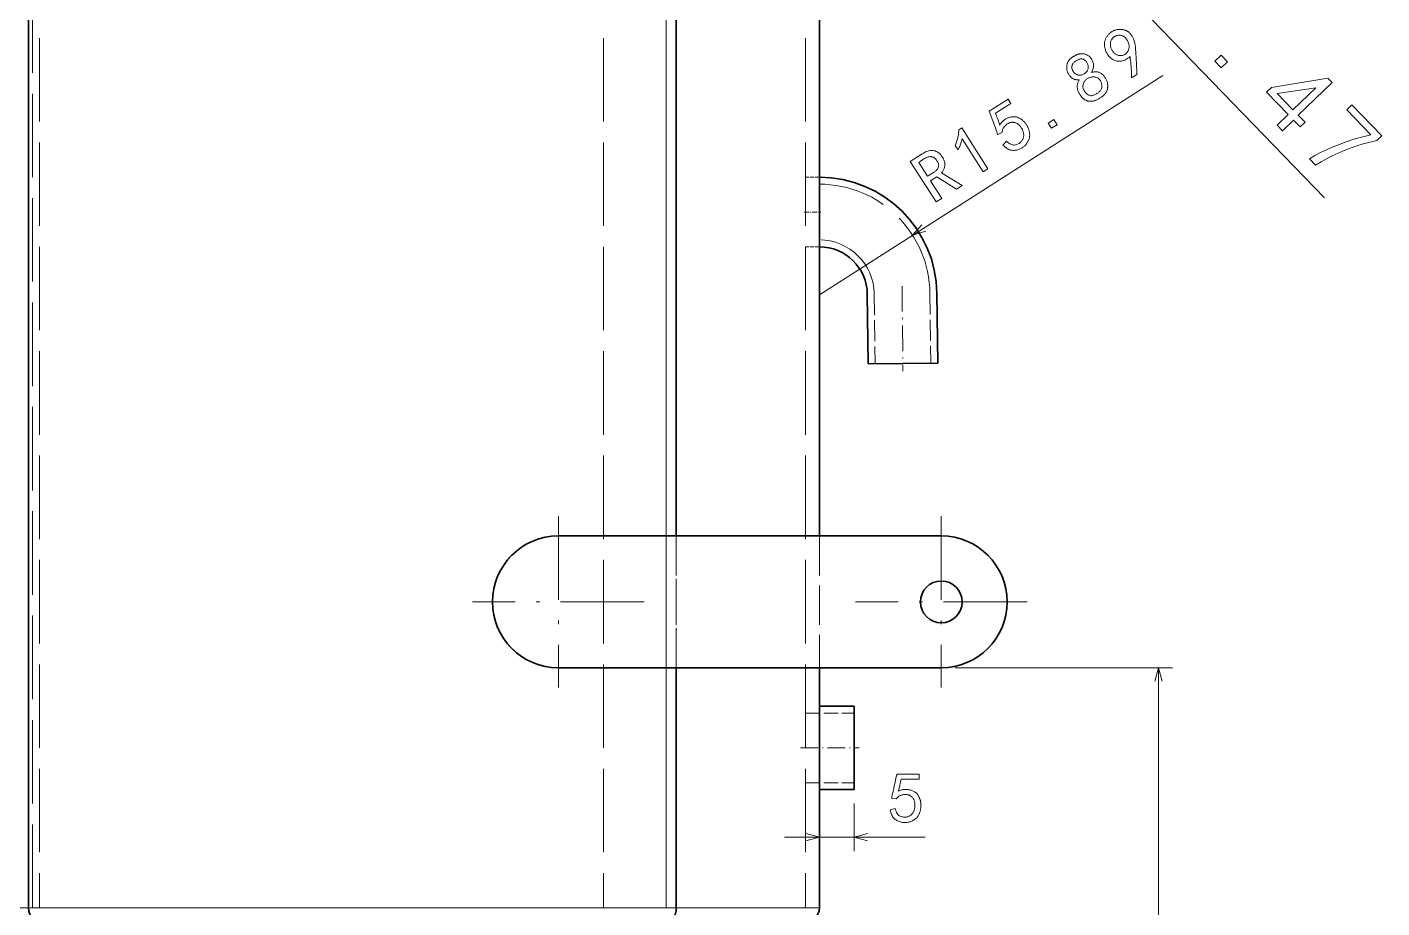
# Model space of a CAD drawing. Extents: x 28 to 1105, y 59 to 824.
# Drawn here: x 471.3 to 665.9, y 574.5 to 701.1 of the extents above; entities that cross this region are included whole.
import ezdxf

# ---------------------------------------------------------------- set-up
doc = ezdxf.new("R2010")
doc.units = 0
doc.linetypes.add('DASHDOT', pattern=[18.5, 12, -3, 0.5, -3])
doc.linetypes.add('DASHED', pattern=[15, 12, -3])

msp = doc.modelspace()

# ---------------------------------------------------------------- linework, layer by layer
at = {"color": 7, "lineweight": 35}
for p, q in [((585.07, 776.54), (585.07, 627.99)), ((564.51, 774.54), (564.51, 627.99)), ((471.48, 574.54), (471.48, 772.95)), ((591.96, 662.73), (592.07, 652.73)), ((601.96, 662.83), (602.07, 652.83)), ((592.07, 652.73), (602.07, 652.83)), ((602.59, 627.99), (547.59, 627.99)), ((547.59, 609.05), (602.59, 609.05)), ((564.51, 609.05), (564.51, 574.54)), ((585.07, 609.05), (585.07, 574.54)), ((585.07, 603.54), (590.07, 603.54)), ((590.07, 591.54), (590.07, 603.54)), ((585.07, 591.54), (590.07, 591.54))]:
    msp.add_line(p, q, dxfattribs=at)
at = {"color": 7, "linetype": 'DASHED', "lineweight": 13}
for p, q in [((472.07, 574.54), (472.07, 774.54)), ((473.07, 774.54), (473.07, 574.54)), ((554.07, 774.54), (554.07, 574.54)), ((563.07, 774.54), (563.07, 574.54)), ((563.07, 574.54), (563.07, 774.54)), ((583.07, 774.54), (583.07, 574.54)), ((564.51, 627.99), (564.51, 724.05)), ((564.51, 574.54), (564.51, 609.05)), ((443.07, 574.54), (564.51, 574.54)), ((443.07, 574.54), (473.07, 574.54)), ((554.07, 574.54), (472.07, 574.54)), ((563.07, 574.54), (473.07, 574.54)), ((563.07, 574.54), (583.07, 574.54)), ((564.51, 574.54), (585.07, 574.54))]:
    msp.add_line(p, q, dxfattribs=at)
at = {"color": 7, "lineweight": 13}
for p, q in [((602.59, 733.52), (657.64, 676.58)), ((585.07, 662.65), (634.43, 694.18)), ((604.59, 609.05), (635.79, 609.05)), ((633.79, 539.37), (633.79, 609.05)), ((590.07, 589.54), (590.07, 582.7)), ((580.07, 584.7), (600.25, 584.7)), ((441.07, 574.54), (471.48, 574.54)), ((471.48, 574.54), (564.51, 574.54)), ((564.51, 574.54), (585.07, 574.54))]:
    msp.add_line(p, q, dxfattribs=at)
at = {"color": 7, "linetype": 'DASHED', "lineweight": 13, "ltscale": 0.05}
for p, q in [((585.07, 679.54), (583.07, 679.54)), ((585.07, 669.54), (583.07, 669.54))]:
    msp.add_line(p, q, dxfattribs=at)
at = {"color": 7, "linetype": 'DASHED', "lineweight": 13, "ltscale": 0.25}
for p, q in [((585.06, 669.54), (585.05, 679.54)), ((600.96, 662.82), (601.07, 652.82))]:
    msp.add_line(p, q, dxfattribs=at)
at = {"color": 7, "linetype": 'DASHDOT', "lineweight": 13, "ltscale": 0.060001}
msp.add_line((582.87, 674.54), (585.27, 674.54), dxfattribs=at)
at = {"color": 7, "linetype": 'DASHDOT', "lineweight": 13, "ltscale": 0.306382}
msp.add_line((596.95, 663.91), (597.08, 651.65), dxfattribs=at)
at = {"color": 7, "linetype": 'DASHED', "lineweight": 13, "ltscale": 0.249999}
msp.add_line((592.96, 662.74), (593.07, 652.74), dxfattribs=at)
at = {"color": 7, "linetype": 'DASHDOT', "lineweight": 13}
for p, q in [((547.59, 630.83), (547.59, 606.2)), ((602.59, 630.83), (602.59, 606.2)), ((559.9, 618.52), (535.27, 618.52)), ((614.9, 618.52), (590.27, 618.52))]:
    msp.add_line(p, q, dxfattribs=at)
at = {"color": 7, "linetype": 'DASHED', "lineweight": 13, "ltscale": 0.473604}
for p, q in [((564.51, 627.99), (564.51, 609.05)), ((564.51, 609.05), (564.51, 627.99)), ((585.07, 627.99), (585.07, 609.05))]:
    msp.add_line(p, q, dxfattribs=at)
at = {"color": 7, "linetype": 'DASHED', "lineweight": 13, "ltscale": 0.175}
for p, q in [((583.07, 602.54), (590.07, 602.54)), ((583.07, 592.54), (590.07, 592.54))]:
    msp.add_line(p, q, dxfattribs=at)
at = {"color": 7, "linetype": 'DASHDOT', "lineweight": 13, "ltscale": 0.210001}
msp.add_line((582.37, 597.54), (590.77, 597.54), dxfattribs=at)
at = {"color": 7, "lineweight": 13}
for points in [[(629.93, 693.82), (629.92, 694.17), (629.9, 694.5), (629.89, 694.83), (629.87, 695.15), (629.84, 695.46), (629.82, 695.76), (629.79, 696.06), (629.76, 696.34), (629.73, 696.62), (629.7, 696.89), (629.55, 696.76), (629.39, 696.65), (629.24, 696.54), (629.08, 696.46), (628.93, 696.38), (628.77, 696.32), (628.61, 696.27), (628.46, 696.24), (628.3, 696.22), (628.14, 696.21), (627.99, 696.21), (627.84, 696.23), (627.69, 696.26), (627.55, 696.29), (627.42, 696.34), (627.29, 696.4), (627.17, 696.47), (627.06, 696.55), (626.94, 696.64), (626.84, 696.75), (626.74, 696.85), (626.65, 696.96), (626.56, 697.07), (626.48, 697.18), (626.41, 697.29), (626.35, 697.41), (626.29, 697.52), (626.23, 697.63), (626.19, 697.75), (626.15, 697.86), (626.12, 697.98), (626.09, 698.09), (626.06, 698.21), (626.05, 698.32), (626.03, 698.43), (626.03, 698.54), (626.03, 698.64), (626.03, 698.75), (626.04, 698.85), (626.05, 698.96), (626.07, 699.06), (626.09, 699.15), (626.12, 699.25), (626.16, 699.34), (626.19, 699.44), (626.24, 699.53), (626.29, 699.61), (626.34, 699.7), (626.4, 699.78), (626.46, 699.86), (626.52, 699.94), (626.59, 700.01), (626.65, 700.08), (626.72, 700.15), (626.78, 700.21), (626.84, 700.27), (626.91, 700.33), (626.97, 700.38), (627.04, 700.42), (627.1, 700.47), (627.17, 700.51), (627.24, 700.54), (627.31, 700.58), (627.38, 700.61), (627.45, 700.64), (627.53, 700.67), (627.61, 700.69), (627.69, 700.72), (627.77, 700.74), (627.86, 700.76), (627.94, 700.77), (628.03, 700.78), (628.11, 700.79), (628.2, 700.79), (628.29, 700.79), (628.38, 700.79), (628.46, 700.78), (628.55, 700.77), (628.64, 700.76), (628.73, 700.74), (628.82, 700.72), (628.9, 700.69), (628.98, 700.67), (629.06, 700.64), (629.14, 700.61), (629.21, 700.57), (629.28, 700.54), (629.34, 700.5), (629.41, 700.46), (629.46, 700.41), (629.52, 700.37), (629.58, 700.32), (629.64, 700.26), (629.7, 700.2), (629.75, 700.13), (629.81, 700.06), (629.87, 699.98), (629.93, 699.9), (629.99, 699.82), (630.05, 699.73), (630.1, 699.63), (630.16, 699.53), (630.21, 699.41), (630.25, 699.29), (630.3, 699.15), (630.34, 699.01), (630.37, 698.85), (630.4, 698.69), (630.43, 698.52), (630.46, 698.34), (630.48, 698.13), (630.5, 697.88), (630.53, 697.58), (630.55, 697.24), (630.57, 696.86), (630.59, 696.44), (630.62, 695.97), (630.64, 695.46), (630.66, 694.9), (630.68, 694.3)], [(627.3, 697.52), (627.37, 697.44), (627.44, 697.37), (627.52, 697.31), (627.6, 697.25), (627.68, 697.19), (627.77, 697.15), (627.86, 697.11), (627.95, 697.07), (628.05, 697.05), (628.15, 697.03), (628.25, 697.02), (628.34, 697.01), (628.44, 697.01), (628.53, 697.02), (628.62, 697.03), (628.7, 697.06), (628.78, 697.09), (628.86, 697.12), (628.94, 697.17), (629.01, 697.22), (629.08, 697.27), (629.14, 697.33), (629.2, 697.39), (629.25, 697.44), (629.3, 697.5), (629.35, 697.56), (629.39, 697.62), (629.42, 697.68), (629.45, 697.74), (629.48, 697.8), (629.5, 697.87), (629.51, 697.94), (629.53, 698.01), (629.54, 698.09), (629.55, 698.17), (629.55, 698.26), (629.55, 698.35), (629.55, 698.45), (629.54, 698.55), (629.53, 698.66), (629.49, 698.77), (629.45, 698.88), (629.41, 698.99), (629.36, 699.09), (629.31, 699.18), (629.26, 699.27), (629.21, 699.36), (629.16, 699.43), (629.1, 699.5), (629.04, 699.57), (628.98, 699.63), (628.92, 699.69), (628.85, 699.74), (628.78, 699.78), (628.71, 699.82), (628.64, 699.85), (628.56, 699.88), (628.48, 699.91), (628.39, 699.92), (628.3, 699.94), (628.22, 699.95), (628.13, 699.95), (628.05, 699.95), (627.97, 699.94), (627.89, 699.92), (627.81, 699.9), (627.74, 699.88), (627.66, 699.85), (627.59, 699.81), (627.52, 699.77), (627.48, 699.75), (627.43, 699.73), (627.38, 699.69), (627.34, 699.66), (627.29, 699.62), (627.25, 699.57), (627.2, 699.52), (627.15, 699.46), (627.11, 699.4), (627.06, 699.33), (627.01, 699.26), (626.98, 699.19), (626.94, 699.11), (626.92, 699.03), (626.9, 698.94), (626.89, 698.86), (626.88, 698.76), (626.88, 698.67), (626.88, 698.57), (626.9, 698.46), (626.91, 698.36), (626.94, 698.25), (626.96, 698.15), (627, 698.06), (627.03, 697.96), (627.08, 697.87), (627.13, 697.78), (627.18, 697.69), (627.24, 697.61)], [(622.42, 691.52), (622.37, 691.61), (622.33, 691.69), (622.28, 691.78), (622.25, 691.87), (622.21, 691.96), (622.19, 692.05), (622.16, 692.15), (622.14, 692.25), (622.13, 692.35), (622.11, 692.45), (622.11, 692.56), (622.11, 692.66), (622.12, 692.77), (622.14, 692.88), (622.16, 692.98), (622.19, 693.09), (622.23, 693.2), (622.28, 693.3), (622.33, 693.41), (622.39, 693.52), (622.28, 693.52), (622.18, 693.52), (622.08, 693.53), (621.98, 693.54), (621.89, 693.56), (621.81, 693.58), (621.72, 693.6), (621.65, 693.63), (621.58, 693.66), (621.51, 693.7), (621.45, 693.74), (621.38, 693.79), (621.32, 693.84), (621.26, 693.89), (621.2, 693.94), (621.15, 694), (621.09, 694.06), (621.04, 694.13), (620.98, 694.2), (620.93, 694.27), (620.88, 694.34), (620.84, 694.41), (620.8, 694.49), (620.76, 694.56), (620.73, 694.63), (620.7, 694.7), (620.67, 694.77), (620.65, 694.84), (620.63, 694.91), (620.62, 694.98), (620.61, 695.05), (620.6, 695.12), (620.6, 695.19), (620.6, 695.27), (620.6, 695.34), (620.61, 695.42), (620.61, 695.49), (620.62, 695.57), (620.64, 695.64), (620.65, 695.72), (620.67, 695.8), (620.69, 695.87), (620.72, 695.95), (620.74, 696.02), (620.77, 696.08), (620.81, 696.15), (620.85, 696.21), (620.88, 696.27), (620.93, 696.33), (620.97, 696.38), (621.02, 696.44), (621.07, 696.49), (621.12, 696.54), (621.18, 696.59), (621.23, 696.64), (621.29, 696.69), (621.35, 696.74), (621.42, 696.78), (621.48, 696.83), (621.55, 696.87), (621.62, 696.91), (621.68, 696.95), (621.75, 696.99), (621.82, 697.03), (621.88, 697.06), (621.95, 697.09), (622.01, 697.12), (622.08, 697.15), (622.14, 697.17), (622.21, 697.2), (622.27, 697.22), (622.34, 697.23), (622.41, 697.25), (622.48, 697.26), (622.56, 697.27), (622.63, 697.28), (622.71, 697.28), (622.8, 697.28), (622.88, 697.28), (622.97, 697.28), (623.06, 697.27), (623.15, 697.25), (623.24, 697.23), (623.32, 697.21), (623.41, 697.18), (623.49, 697.14), (623.57, 697.09), (623.66, 697.05), (623.74, 696.99), (623.82, 696.93), (623.9, 696.86), (623.97, 696.79), (624.04, 696.71), (624.1, 696.62), (624.17, 696.53), (624.22, 696.43), (624.28, 696.32), (624.32, 696.21), (624.37, 696.09), (624.41, 695.96), (624.44, 695.83), (624.46, 695.7), (624.47, 695.57), (624.46, 695.44), (624.44, 695.3), (624.41, 695.16), (624.37, 695.02), (624.31, 694.88), (624.24, 694.74), (624.15, 694.6), (624.29, 694.63), (624.42, 694.66), (624.55, 694.68), (624.67, 694.69), (624.79, 694.7), (624.9, 694.69), (625.01, 694.68), (625.11, 694.66), (625.21, 694.63), (625.31, 694.59), (625.4, 694.55), (625.49, 694.5), (625.58, 694.44), (625.66, 694.38), (625.74, 694.31), (625.82, 694.24), (625.9, 694.15), (625.97, 694.07), (626.04, 693.97), (626.1, 693.88), (626.17, 693.77), (626.22, 693.67), (626.27, 693.58), (626.32, 693.48), (626.36, 693.39), (626.39, 693.3), (626.42, 693.21), (626.44, 693.12), (626.46, 693.04), (626.47, 692.96), (626.48, 692.88), (626.49, 692.8), (626.49, 692.72), (626.49, 692.65), (626.49, 692.57), (626.49, 692.5), (626.48, 692.43), (626.48, 692.36), (626.47, 692.3), (626.46, 692.23), (626.45, 692.16), (626.43, 692.1), (626.41, 692.03), (626.38, 691.97), (626.35, 691.9), (626.32, 691.84), (626.29, 691.77), (626.25, 691.71), (626.2, 691.64), (626.15, 691.58), (626.1, 691.51), (626.05, 691.45), (625.98, 691.38), (625.92, 691.32), (625.84, 691.26), (625.77, 691.19), (625.69, 691.13), (625.6, 691.06), (625.51, 691), (625.41, 690.94), (625.31, 690.88), (625.22, 690.82), (625.12, 690.77), (625.03, 690.72), (624.93, 690.67), (624.84, 690.63), (624.75, 690.6), (624.66, 690.56), (624.57, 690.54), (624.48, 690.51), (624.4, 690.49), (624.31, 690.48), (624.23, 690.46), (624.14, 690.46), (624.06, 690.45), (623.98, 690.45), (623.9, 690.45), (623.82, 690.46), (623.74, 690.47), (623.66, 690.49), (623.58, 690.51), (623.51, 690.53), (623.43, 690.56), (623.36, 690.59), (623.29, 690.62), (623.22, 690.66), (623.16, 690.7), (623.1, 690.74), (623.03, 690.79), (622.97, 690.84), (622.92, 690.9), (622.86, 690.96), (622.8, 691.02), (622.75, 691.08), (622.69, 691.15), (622.64, 691.22), (622.58, 691.29), (622.53, 691.36), (622.47, 691.44)], [(642.78, 695.24), (641.86, 696.2), (642.77, 697.08), (643.69, 696.13)], [(621.52, 694.74), (621.56, 694.67), (621.61, 694.61), (621.67, 694.55), (621.73, 694.5), (621.79, 694.45), (621.86, 694.4), (621.93, 694.35), (622.01, 694.31), (622.09, 694.28), (622.17, 694.24), (622.26, 694.22), (622.35, 694.2), (622.44, 694.19), (622.53, 694.2), (622.63, 694.21), (622.72, 694.23), (622.82, 694.26), (622.92, 694.3), (623.02, 694.36), (623.12, 694.42), (623.22, 694.48), (623.3, 694.55), (623.38, 694.63), (623.45, 694.7), (623.52, 694.78), (623.57, 694.86), (623.61, 694.94), (623.65, 695.03), (623.67, 695.12), (623.69, 695.21), (623.7, 695.31), (623.7, 695.4), (623.69, 695.49), (623.68, 695.58), (623.66, 695.67), (623.63, 695.76), (623.6, 695.84), (623.56, 695.93), (623.51, 696.02), (623.46, 696.1), (623.4, 696.18), (623.34, 696.25), (623.27, 696.31), (623.21, 696.37), (623.14, 696.42), (623.06, 696.45), (622.99, 696.49), (622.91, 696.51), (622.83, 696.53), (622.75, 696.53), (622.66, 696.53), (622.58, 696.53), (622.49, 696.51), (622.4, 696.49), (622.32, 696.46), (622.23, 696.42), (622.14, 696.38), (622.04, 696.33), (621.95, 696.27), (621.86, 696.2), (621.77, 696.13), (621.68, 696.06), (621.61, 695.99), (621.55, 695.92), (621.49, 695.84), (621.44, 695.77), (621.41, 695.7), (621.38, 695.62), (621.35, 695.54), (621.34, 695.47), (621.34, 695.39), (621.34, 695.31), (621.34, 695.24), (621.35, 695.17), (621.37, 695.09), (621.39, 695.02), (621.41, 694.95), (621.44, 694.88), (621.48, 694.81)], [(623.1, 692), (623.15, 691.92), (623.2, 691.84), (623.25, 691.77), (623.31, 691.7), (623.37, 691.64), (623.43, 691.58), (623.49, 691.52), (623.56, 691.47), (623.62, 691.42), (623.69, 691.37), (623.76, 691.34), (623.84, 691.31), (623.91, 691.28), (623.99, 691.27), (624.07, 691.26), (624.15, 691.26), (624.24, 691.27), (624.32, 691.29), (624.41, 691.31), (624.51, 691.34), (624.6, 691.38), (624.69, 691.42), (624.78, 691.47), (624.86, 691.52), (624.95, 691.57), (625.03, 691.63), (625.11, 691.69), (625.19, 691.76), (625.27, 691.83), (625.35, 691.9), (625.42, 691.98), (625.48, 692.06), (625.53, 692.14), (625.58, 692.23), (625.61, 692.31), (625.64, 692.4), (625.66, 692.49), (625.67, 692.58), (625.67, 692.68), (625.66, 692.77), (625.64, 692.87), (625.62, 692.96), (625.59, 693.05), (625.57, 693.14), (625.53, 693.22), (625.49, 693.3), (625.45, 693.38), (625.4, 693.46), (625.35, 693.53), (625.3, 693.6), (625.24, 693.66), (625.17, 693.72), (625.1, 693.78), (625.02, 693.82), (624.94, 693.86), (624.86, 693.89), (624.77, 693.92), (624.67, 693.94), (624.57, 693.95), (624.47, 693.96), (624.36, 693.96), (624.26, 693.95), (624.15, 693.94), (624.05, 693.92), (623.96, 693.89), (623.86, 693.86), (623.77, 693.82), (623.68, 693.77), (623.59, 693.72), (623.51, 693.66), (623.43, 693.59), (623.35, 693.52), (623.28, 693.45), (623.22, 693.38), (623.16, 693.3), (623.11, 693.23), (623.07, 693.14), (623.03, 693.06), (623, 692.97), (622.97, 692.88), (622.95, 692.79), (622.94, 692.7), (622.93, 692.61), (622.93, 692.52), (622.94, 692.43), (622.96, 692.35), (622.98, 692.26), (623.02, 692.17), (623.05, 692.09)], [(652.4, 688.54), (649.3, 691.74), (650.01, 692.43), (658.12, 693.76), (658.73, 693.14), (653.87, 688.44), (654.83, 687.44), (654.12, 686.76), (653.16, 687.75), (651.58, 686.23), (650.82, 687.02)], [(653.1, 689.23), (656.39, 692.4), (650.85, 691.55)], [(611.93, 684.72), (612.09, 684.58), (612.25, 684.46), (612.41, 684.36), (612.56, 684.28), (612.71, 684.22), (612.85, 684.18), (613, 684.16), (613.13, 684.16), (613.27, 684.18), (613.4, 684.22), (613.52, 684.28), (613.64, 684.34), (613.75, 684.4), (613.85, 684.47), (613.94, 684.54), (614.02, 684.61), (614.09, 684.69), (614.16, 684.77), (614.21, 684.85), (614.26, 684.94), (614.3, 685.03), (614.34, 685.12), (614.36, 685.21), (614.39, 685.3), (614.4, 685.39), (614.42, 685.49), (614.42, 685.58), (614.42, 685.67), (614.41, 685.76), (614.4, 685.85), (614.39, 685.94), (614.36, 686.03), (614.34, 686.12), (614.31, 686.21), (614.27, 686.3), (614.23, 686.39), (614.19, 686.48), (614.14, 686.56), (614.08, 686.65), (614.03, 686.74), (613.97, 686.82), (613.9, 686.9), (613.84, 686.97), (613.77, 687.04), (613.7, 687.1), (613.62, 687.16), (613.55, 687.21), (613.47, 687.26), (613.39, 687.3), (613.31, 687.34), (613.23, 687.37), (613.14, 687.39), (613.06, 687.41), (612.98, 687.42), (612.89, 687.43), (612.81, 687.43), (612.73, 687.43), (612.65, 687.42), (612.57, 687.41), (612.48, 687.39), (612.4, 687.36), (612.32, 687.33), (612.25, 687.29), (612.17, 687.25), (612.09, 687.2), (612.01, 687.15), (611.94, 687.1), (611.86, 687.03), (611.79, 686.97), (611.72, 686.9), (611.65, 686.82), (611.59, 686.74), (611.53, 686.65), (611.48, 686.57), (611.44, 686.48), (611.4, 686.38), (611.37, 686.28), (611.35, 686.18), (611.33, 686.08), (611.32, 685.97), (610.7, 685.67), (610.68, 685.75), (610.63, 685.88), (610.56, 686.07), (610.47, 686.32), (610.36, 686.63), (610.23, 686.99), (610.07, 687.41), (609.9, 687.89), (609.7, 688.42), (609.48, 689.02), (612.17, 690.74), (612.56, 690.12), (610.38, 688.73), (610.46, 688.53), (610.54, 688.33), (610.61, 688.14), (610.67, 687.96), (610.74, 687.79), (610.79, 687.63), (610.85, 687.47), (610.89, 687.32), (610.94, 687.18), (610.97, 687.04), (611.05, 687.15), (611.12, 687.26), (611.2, 687.36), (611.28, 687.45), (611.36, 687.53), (611.44, 687.61), (611.52, 687.69), (611.61, 687.76), (611.7, 687.82), (611.79, 687.88), (611.88, 687.93), (611.97, 687.97), (612.07, 688.02), (612.16, 688.06), (612.26, 688.09), (612.36, 688.13), (612.46, 688.15), (612.56, 688.18), (612.67, 688.2), (612.77, 688.22), (612.88, 688.23), (612.98, 688.23), (613.08, 688.23), (613.17, 688.23), (613.27, 688.22), (613.36, 688.2), (613.45, 688.18), (613.53, 688.16), (613.61, 688.12), (613.69, 688.09), (613.77, 688.04), (613.85, 688), (613.92, 687.96), (613.99, 687.91), (614.06, 687.86), (614.13, 687.82), (614.2, 687.77), (614.26, 687.72), (614.32, 687.66), (614.38, 687.61), (614.44, 687.56), (614.49, 687.5), (614.55, 687.44), (614.6, 687.38), (614.66, 687.31), (614.71, 687.25), (614.76, 687.18), (614.8, 687.11), (614.85, 687.03), (614.9, 686.96), (614.94, 686.88), (614.98, 686.8), (615.02, 686.72), (615.06, 686.63), (615.09, 686.55), (615.12, 686.46), (615.15, 686.37), (615.18, 686.28), (615.21, 686.19), (615.23, 686.09), (615.25, 686), (615.27, 685.9), (615.28, 685.81), (615.29, 685.72), (615.29, 685.62), (615.29, 685.53), (615.28, 685.44), (615.27, 685.36), (615.26, 685.27), (615.24, 685.18), (615.21, 685.1), (615.19, 685.01), (615.15, 684.93), (615.12, 684.84), (615.08, 684.76), (615.04, 684.67), (614.99, 684.59), (614.94, 684.51), (614.89, 684.43), (614.83, 684.35), (614.77, 684.27), (614.71, 684.19), (614.64, 684.12), (614.56, 684.04), (614.48, 683.97), (614.39, 683.9), (614.3, 683.84), (614.21, 683.77), (614.11, 683.71), (614.01, 683.65), (613.9, 683.6), (613.79, 683.55), (613.67, 683.51), (613.56, 683.47), (613.44, 683.44), (613.31, 683.42), (613.19, 683.41), (613.06, 683.4), (612.93, 683.4), (612.79, 683.41), (612.66, 683.42), (612.52, 683.45), (612.39, 683.49), (612.25, 683.55), (612.11, 683.62), (611.97, 683.7), (611.84, 683.8), (611.7, 683.9), (611.56, 684.03), (611.42, 684.16)], [(655.48, 682.2), (656.26, 682.65), (657.07, 683.07), (657.9, 683.47), (658.75, 683.85), (659.62, 684.21), (660.51, 684.54), (661.42, 684.85), (662.36, 685.14), (663.31, 685.4), (664.28, 685.65), (660.83, 689.22), (661.58, 689.94), (665.88, 685.5), (665.17, 684.81), (664.17, 684.58), (663.2, 684.32), (662.26, 684.03), (661.34, 683.72), (660.44, 683.38), (659.58, 683.01), (658.73, 682.62), (657.92, 682.2), (657.13, 681.75), (656.36, 681.28)], [(619.21, 687.07), (618.43, 686.57), (617.95, 687.32), (618.73, 687.82)], [(605.58, 685.04), (605.55, 684.89), (605.51, 684.74), (605.46, 684.59), (605.41, 684.44), (605.36, 684.28), (605.29, 684.13), (605.23, 683.96), (605.16, 683.8), (605.08, 683.64), (605, 683.47), (604.59, 684.12), (604.68, 684.34), (604.76, 684.57), (604.84, 684.79), (604.9, 685.02), (604.96, 685.24), (605.01, 685.47), (605.05, 685.69), (605.08, 685.92), (605.1, 686.15), (605.11, 686.37), (605.52, 686.63), (609.27, 680.77), (608.59, 680.33)], [(605.58, 678.37), (604.76, 677.84), (601.93, 679.58), (601.04, 679.02), (602.65, 676.49), (601.87, 675.99), (598.14, 681.82), (599.85, 682.91), (600.01, 683.01), (600.17, 683.1), (600.33, 683.17), (600.49, 683.24), (600.65, 683.29), (600.81, 683.33), (600.96, 683.36), (601.12, 683.37), (601.27, 683.38), (601.43, 683.37), (601.58, 683.35), (601.72, 683.31), (601.87, 683.26), (602.01, 683.19), (602.14, 683.1), (602.27, 683), (602.4, 682.88), (602.52, 682.74), (602.64, 682.59), (602.76, 682.42), (602.84, 682.28), (602.91, 682.15), (602.97, 682.02), (603.02, 681.89), (603.06, 681.76), (603.08, 681.63), (603.1, 681.51), (603.11, 681.38), (603.1, 681.26), (603.09, 681.14), (603.07, 681.03), (603.04, 680.92), (603, 680.81), (602.96, 680.7), (602.92, 680.6), (602.87, 680.51), (602.81, 680.42), (602.75, 680.33), (602.68, 680.24), (602.61, 680.17)], [(601.97, 681.92), (601.91, 682.01), (601.84, 682.09), (601.77, 682.17), (601.7, 682.24), (601.63, 682.3), (601.55, 682.35), (601.47, 682.4), (601.38, 682.43), (601.29, 682.46), (601.2, 682.48), (601.11, 682.5), (601.01, 682.5), (600.91, 682.49), (600.8, 682.47), (600.69, 682.45), (600.58, 682.41), (600.46, 682.36), (600.34, 682.3), (600.22, 682.23), (600.09, 682.16), (599.34, 681.68), (600.62, 679.67), (601.58, 680.28), (601.66, 680.33), (601.73, 680.39), (601.8, 680.45), (601.87, 680.51), (601.93, 680.58), (601.98, 680.65), (602.03, 680.72), (602.08, 680.79), (602.12, 680.87), (602.15, 680.95), (602.18, 681.04), (602.2, 681.13), (602.21, 681.22), (602.2, 681.31), (602.19, 681.4), (602.17, 681.5), (602.13, 681.6), (602.09, 681.7), (602.04, 681.81)], [(595.96, 588.84), (596.02, 588.63), (596.09, 588.44), (596.17, 588.27), (596.25, 588.12), (596.34, 587.99), (596.44, 587.88), (596.55, 587.79), (596.67, 587.72), (596.8, 587.66), (596.93, 587.63), (597.07, 587.61), (597.19, 587.6), (597.32, 587.59), (597.44, 587.59), (597.55, 587.6), (597.66, 587.62), (597.76, 587.65), (597.86, 587.68), (597.96, 587.72), (598.04, 587.77), (598.13, 587.82), (598.2, 587.88), (598.28, 587.94), (598.34, 588.01), (598.41, 588.07), (598.47, 588.14), (598.52, 588.22), (598.57, 588.29), (598.61, 588.38), (598.65, 588.46), (598.68, 588.54), (598.71, 588.63), (598.74, 588.72), (598.76, 588.81), (598.78, 588.91), (598.8, 589), (598.81, 589.1), (598.81, 589.2), (598.81, 589.31), (598.81, 589.41), (598.81, 589.51), (598.79, 589.61), (598.78, 589.71), (598.76, 589.8), (598.73, 589.89), (598.7, 589.98), (598.66, 590.07), (598.62, 590.15), (598.58, 590.22), (598.53, 590.3), (598.47, 590.37), (598.42, 590.44), (598.36, 590.5), (598.3, 590.55), (598.23, 590.6), (598.16, 590.65), (598.09, 590.69), (598.02, 590.73), (597.94, 590.76), (597.86, 590.78), (597.78, 590.81), (597.69, 590.82), (597.61, 590.84), (597.52, 590.84), (597.43, 590.85), (597.34, 590.84), (597.24, 590.84), (597.15, 590.82), (597.05, 590.81), (596.95, 590.78), (596.85, 590.76), (596.76, 590.72), (596.66, 590.68), (596.57, 590.64), (596.49, 590.58), (596.41, 590.52), (596.33, 590.46), (596.26, 590.38), (596.19, 590.3), (596.12, 590.22), (595.43, 590.3), (595.46, 590.38), (595.49, 590.52), (595.54, 590.71), (595.59, 590.97), (595.67, 591.29), (595.75, 591.67), (595.84, 592.11), (595.95, 592.6), (596.07, 593.16), (596.2, 593.78), (599.4, 593.78), (599.4, 593.05), (596.81, 593.05), (596.77, 592.84), (596.73, 592.63), (596.69, 592.44), (596.65, 592.25), (596.61, 592.07), (596.57, 591.9), (596.53, 591.74), (596.48, 591.59), (596.44, 591.44), (596.4, 591.31), (596.52, 591.36), (596.64, 591.41), (596.76, 591.45), (596.88, 591.49), (596.99, 591.52), (597.1, 591.54), (597.21, 591.56), (597.32, 591.57), (597.43, 591.58), (597.54, 591.57), (597.64, 591.57), (597.75, 591.56), (597.85, 591.54), (597.95, 591.53), (598.05, 591.5), (598.15, 591.48), (598.25, 591.45), (598.35, 591.41), (598.45, 591.37), (598.55, 591.33), (598.64, 591.29), (598.73, 591.24), (598.82, 591.18), (598.89, 591.13), (598.97, 591.07), (599.04, 591.01), (599.1, 590.94), (599.16, 590.87), (599.21, 590.8), (599.26, 590.72), (599.3, 590.65), (599.34, 590.57), (599.38, 590.49), (599.42, 590.42), (599.45, 590.34), (599.48, 590.26), (599.51, 590.19), (599.54, 590.11), (599.56, 590.03), (599.58, 589.96), (599.6, 589.88), (599.62, 589.8), (599.63, 589.72), (599.64, 589.64), (599.65, 589.56), (599.66, 589.47), (599.66, 589.39), (599.66, 589.3), (599.66, 589.21), (599.66, 589.13), (599.66, 589.04), (599.65, 588.95), (599.64, 588.86), (599.62, 588.77), (599.61, 588.68), (599.59, 588.58), (599.56, 588.49), (599.54, 588.4), (599.51, 588.31), (599.48, 588.22), (599.45, 588.12), (599.41, 588.04), (599.37, 587.95), (599.32, 587.87), (599.28, 587.79), (599.23, 587.72), (599.17, 587.64), (599.12, 587.57), (599.06, 587.51), (598.99, 587.45), (598.93, 587.39), (598.86, 587.33), (598.79, 587.28), (598.71, 587.22), (598.63, 587.17), (598.55, 587.13), (598.47, 587.08), (598.39, 587.04), (598.3, 587), (598.2, 586.96), (598.11, 586.93), (598.01, 586.9), (597.91, 586.87), (597.81, 586.85), (597.7, 586.83), (597.6, 586.82), (597.48, 586.82), (597.37, 586.81), (597.25, 586.81), (597.13, 586.82), (597.01, 586.83), (596.89, 586.85), (596.77, 586.88), (596.66, 586.91), (596.54, 586.95), (596.43, 587), (596.31, 587.05), (596.2, 587.12), (596.09, 587.19), (595.98, 587.26), (595.87, 587.35), (595.77, 587.45), (595.68, 587.56), (595.6, 587.68), (595.52, 587.81), (595.45, 587.95), (595.38, 588.11), (595.33, 588.27), (595.27, 588.45), (595.23, 588.64)]]:
    msp.add_lwpolyline(points, close=True, dxfattribs=at)
for points in [[(599.81, 672.68), (598.46, 671.21), (600.37, 671.81)], [(634.31, 607.11), (633.79, 609.05), (633.28, 607.11)], [(583.14, 584.18), (585.07, 584.7), (583.14, 585.22)], [(592, 585.22), (590.07, 584.7), (592, 584.18)]]:
    msp.add_lwpolyline(points, dxfattribs=at)
at = {"color": 7, "lineweight": 35}
msp.add_lwpolyline([(563.07, 572.54), (563.41, 572.6), (563.74, 572.78), (564.03, 573.06), (564.24, 573.38), (564.39, 573.76), (564.49, 574.18), (564.51, 574.54)], dxfattribs=at)
msp.add_circle((602.59, 618.52), 3, dxfattribs=at)
at = {"color": 7, "linetype": 'DASHED', "lineweight": 13}
for centre, radius, start, end in [((585.07, 662.65), 16.89, 90, 90.0481), ((585.07, 662.65), 15.89, 0.6095, 90.0481), ((585.07, 662.65), 7.89, 0.6095, 90.0481), ((547.59, 618.52), 9.47, 90, 270)]:
    msp.add_arc(centre, radius, start, end, dxfattribs=at)
at = {"color": 7, "lineweight": 35}
for centre, radius, start, end in [((585.07, 662.65), 16.89, 0.6095, 90), ((585.07, 662.65), 6.89, 0.6095, 90.0481), ((547.59, 618.52), 9.47, 90, 270), ((602.59, 618.52), 9.47, 270, 90), ((602.59, 618.52), 9.47, 270, 90), ((583.07, 574.54), 2, 270, 360)]:
    msp.add_arc(centre, radius, start, end, dxfattribs=at)
msp.add_ellipse((473.07, 574.54), major_axis=(0, -2), ratio=0.795513, start_param=4.71237, end_param=6.283175, dxfattribs=at)
at = {"color": 7, "linetype": 'DASHED', "lineweight": 13}
msp.add_ellipse((563.07, 574.54), major_axis=(0, -2), ratio=0.72076, start_param=0.000004, end_param=1.570805, dxfattribs=at)

doc.saveas('drawing.dxf')
